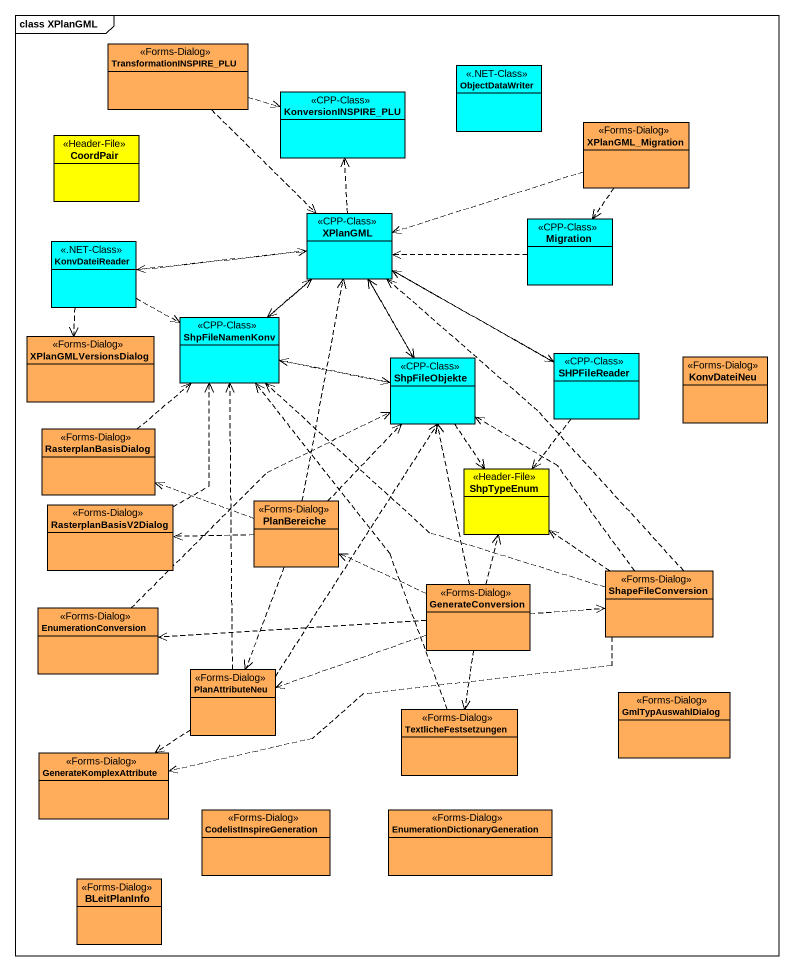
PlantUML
@startuml
mainframe class XPlanGML
hide circle
hide empty members
class TransformationINSPIRE_PLU <<Forms-Dialog>> #FFAD5B
class KonversionINSPIRE_PLU <<CPP-Class>> #00FFFF
class ObjectDataWriter <<.NET-Class>> #00FFFF
class CoordPair <<Header-File>> #FFFF00
class XPlanGML_Migration <<Forms-Dialog>> #FFAD5B
class XPlanGML <<CPP-Class>> #00FFFF
class Migration <<CPP-Class>> #00FFFF
class KonvDateiReader <<.NET-Class>> #00FFFF
class XPlanGMLVersionsDialog <<Forms-Dialog>> #FFAD5B
class ShpFileNamenKonv <<CPP-Class>> #00FFFF
class ShpFileObjekte <<CPP-Class>> #00FFFF
class SHPFileReader <<CPP-Class>> #00FFFF
class KonvDateiNeu <<Forms-Dialog>> #FFAD5B
class RasterplanBasisDialog <<Forms-Dialog>> #FFAD5B
class ShpTypeEnum <<Header-File>> #FFFF00
class RasterplanBasisV2Dialog <<Forms-Dialog>> #FFAD5B
class PlanBereiche <<Forms-Dialog>> #FFAD5B
class GenerateConversion <<Forms-Dialog>> #FFAD5B
class ShapeFileConversion <<Forms-Dialog>> #FFAD5B
class EnumerationConversion <<Forms-Dialog>> #FFAD5B
class PlanAttributeNeu <<Forms-Dialog>> #FFAD5B
class GmlTypAuswahlDialog <<Forms-Dialog>> #FFAD5B
class TextlicheFestsetzungen <<Forms-Dialog>> #FFAD5B
class GenerateKomplexAttribute <<Forms-Dialog>> #FFAD5B
class CodelistInspireGeneration <<Forms-Dialog>> #FFAD5B
class "EnumerationDictionaryGeneration" as EnumerationDictionaryGenerat <<Forms-Dialog>> #FFAD5B
class BLeitPlanInfo <<Forms-Dialog>> #FFAD5B
TransformationINSPIRE_PLU .right.> KonversionINSPIRE_PLU
TransformationINSPIRE_PLU ..> XPlanGML
XPlanGML_Migration .left.> XPlanGML
XPlanGML_Migration ..> Migration
XPlanGML .up.> KonversionINSPIRE_PLU
XPlanGML .left.> KonvDateiReader
XPlanGML ..> ShpFileNamenKonv
XPlanGML ..> ShpFileObjekte
XPlanGML .right.> SHPFileReader
Migration .left.> XPlanGML
KonvDateiReader .right.> XPlanGML
KonvDateiReader ..> XPlanGMLVersionsDialog
KonvDateiReader .right.> ShpFileNamenKonv
ShpFileNamenKonv .up.> XPlanGML
ShpFileNamenKonv .right.> ShpFileObjekte
ShpFileObjekte .up.> XPlanGML
ShpFileObjekte .left.> ShpFileNamenKonv
ShpFileObjekte ..> ShpTypeEnum
SHPFileReader .left.> XPlanGML
SHPFileReader ..> ShpTypeEnum
RasterplanBasisDialog .up.> ShpFileNamenKonv
RasterplanBasisV2Dialog .up.> ShpFileNamenKonv
PlanBereiche .up.> XPlanGML
PlanBereiche .up.> ShpFileObjekte
PlanBereiche .left.> RasterplanBasisDialog
PlanBereiche .left.> RasterplanBasisV2Dialog
PlanBereiche ..> PlanAttributeNeu
GenerateConversion .up.> ShpFileObjekte
GenerateConversion .up.> ShpTypeEnum
GenerateConversion .left.> PlanBereiche
GenerateConversion .right.> ShapeFileConversion
GenerateConversion .left.> EnumerationConversion
GenerateConversion .left.> PlanAttributeNeu
GenerateConversion ..> TextlicheFestsetzungen
ShapeFileConversion .up.> XPlanGML
ShapeFileConversion .left.> ShpFileNamenKonv
ShapeFileConversion .up.> ShpFileObjekte
ShapeFileConversion .up.> ShpTypeEnum
ShapeFileConversion .left.> GenerateKomplexAttribute
EnumerationConversion .up.> ShpFileObjekte
PlanAttributeNeu .up.> ShpFileNamenKonv
PlanAttributeNeu .up.> ShpFileObjekte
PlanAttributeNeu ..> GenerateKomplexAttribute
TextlicheFestsetzungen .up.> ShpFileNamenKonv
@enduml
